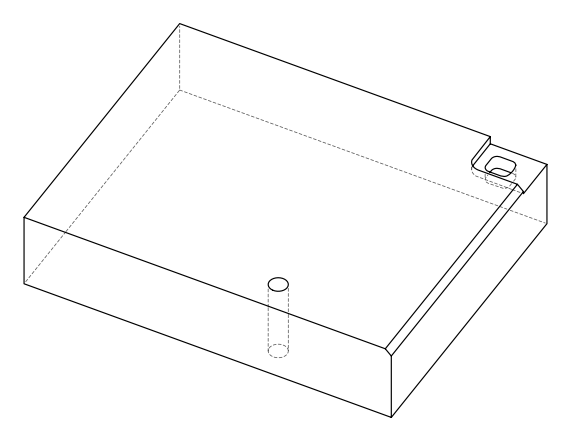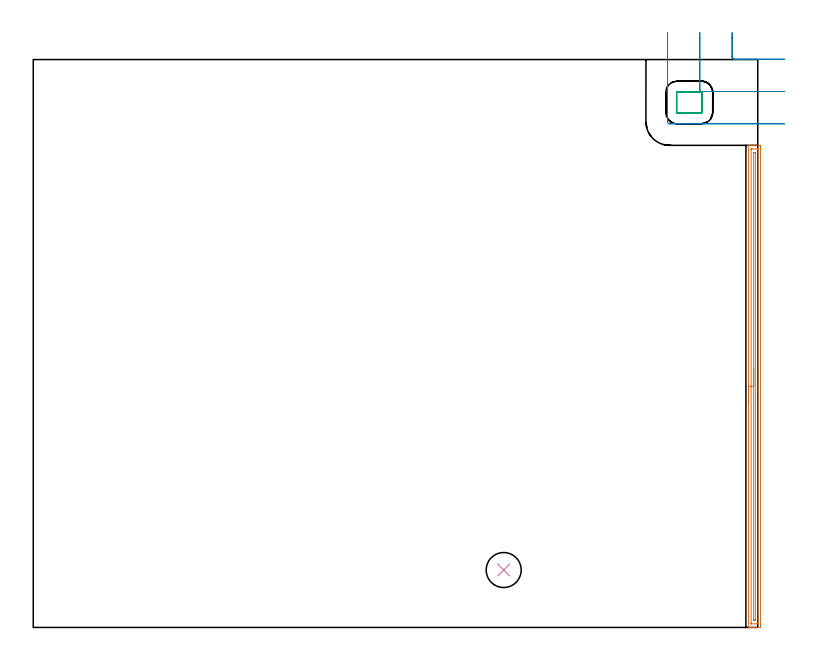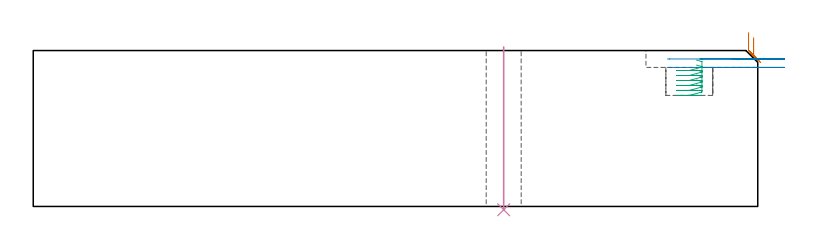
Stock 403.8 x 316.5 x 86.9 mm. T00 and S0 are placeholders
(PLAN: 4 operations, 3 tool changes, 9.2 min)
(1 AREA_MILL | FG_CHAMFER_SURFACE | UGT0205_001 | 6.62 min | 5943 mm3)
(2 MILL_CORNER_NOTCH_RECTANGULAR | CORNER_NOTCH_RECTANGULAR | UGT0201_106 | Follow Part, ap 6, ae 75% | 1.08 min | 27555 mm3)
(3 MILL_RECTANGULAR_POCKET | POCKET_RECTANGULAR_STRAIGHT | UGT0201_102 | Follow Part, ap 3, ae 75% | 1.17 min | 9149 mm3)
(4 INDEXABLE_INSERT_DRILL_THROUGH_HOLE_FROM_SOLID | STEP1HOLE | NXT0302_010 | 0.36 min | 25910 mm3)
(TOOL UGT0205_001 | Chamfer Mill 20 x 3 x 45 deg. | D20 FL50 Z2)
(TOOL UGT0201_106 | End Mill 24 mm | D24 FL25 Z2)
(TOOL UGT0201_102 | End Mill 12 mm | D12 FL16 Z2)
(TOOL NXT0302_010 | Index. Insert Drill 19.5mm [880-D1950L25-05] | D19.5 PA176 FL98 Z2)
(OP 1 AREA_MILL)
G17 G21 G94 G90
T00 M6
G54
G17 G0 G90 X398.7 Y124.35 S1061 M3
G43 Z96.9 H0
G94 G1 Y124.388 Z96.028 F250.
Y124.502 Z95.163
Y124.691 Z94.312
Y124.953 Z93.48
Y125.287 Z92.674
Y125.69 Z91.9
Y126.158 Z91.164
Y126.69 Z90.472
Y127.279 Z89.829
Y127.922 Z89.239
Y128.614 Z88.708
Y129.35 Z88.24
Y130.124 Z87.837
Y130.93 Z87.503
Y131.762 Z87.241
Y132.613 Z87.052
Y133.478 Z86.938
Y134.35 Z86.9
Y268.551
X398.703 Y268.69 Z86.888
X398.755 Y268.693 Z86.836
X399.114 Y268.7 Z86.485
X399.616 Z85.984
X400.213 Z85.382
X401.405 Z84.192
X401.997 Z83.597
X404.68 Y268.699 Z80.916
X405.273 Y268.697 Z80.323
X405.291 Y268.693 Z80.305
X405.297 Y268.105 Z80.303
X405.3 Y267.487 Z80.3
Y0.868
X405.298 Y0.595 Z80.302
X405.291 Y0.007 Z80.305
X405.273 Y0.003 Z80.323
X404.68 Y0. Z80.916
X404.383 Z81.213
X402.009 Z83.585
X401.405 Z84.192
X401.107 Z84.49
X400.512 Z85.084
X400.213 Z85.382
X399.616 Z85.984
X399.32 Z86.28
X399.114 Z86.485
X398.758 Z86.834
X398.72 Z86.87
X398.702 Y0.008 Z86.888
X398.7 Y0.149 Z86.9
Y134.35
X400.114 Z85.486
X400.115 Y266.322 Z85.485
Y266.419
X400.118 Y266.519 Z85.482
X400.125 Y266.69 Z85.475
X400.213 Y266.692 Z85.387
X400.729 Y266.699 Z84.871
X403.787 Z81.813
X403.841 Y266.698 Z81.759
X403.873 Y266.694 Z81.727
X403.877 Y266.692 Z81.723
X403.88 Y266.673 Z81.72
X403.883 Y266.618 Z81.717
X403.885 Y266.42 Z81.715
X403.886 Y266.322 Z81.714
X403.885 Y2.378 Z81.715
Y2.281
X403.882 Y2.181 Z81.718
X403.875 Y2.01 Z81.725
X403.787 Y2.008 Z81.813
X403.271 Y2.001 Z82.329
X400.213 Z85.387
X400.159 Y2.002 Z85.441
X400.127 Y2.006 Z85.473
X400.123 Y2.008 Z85.477
X400.12 Y2.027 Z85.48
X400.117 Y2.082 Z85.483
X400.115 Y2.28 Z85.485
X400.114 Y2.378 Z85.486
Y134.35
X401.528 Z84.072
X401.529 Y264.538 Z84.071
X401.53 Y264.656 Z84.07
X401.532 Y264.684 Z84.068
X401.534 Y264.69 Z84.066
X401.568 Y264.694 Z84.032
X401.676 Y264.698 Z83.924
X401.838 Y264.7 Z83.762
X402. Y264.698 Z83.6
X402.162 Y264.695 Z83.438
X402.465 Y264.685 Z83.135
X402.467 Y264.538 Z83.133
X402.471 Y264.069 Z83.129
X402.472 Y255.095 Z83.128
X402.471 Y4.162 Z83.129
X402.47 Y4.044 Z83.13
X402.468 Y4.016 Z83.132
X402.466 Y4.01 Z83.134
X402.432 Y4.006 Z83.168
X402.324 Y4.002 Z83.276
X402.162 Y4. Z83.438
X402. Y4.002 Z83.6
X401.838 Y4.005 Z83.762
X401.535 Y4.015 Z84.065
X401.533 Y4.162 Z84.067
X401.529 Y4.631 Z84.071
X401.528 Y13.576 Z84.072
Y134.35
Y135.222 Z84.11
Y136.086 Z84.223
Y136.938 Z84.412
Y137.77 Z84.675
Y138.576 Z85.008
Y139.35 Z85.411
Y140.086 Z85.88
Y140.778 Z86.411
Y141.421 Z87.
Y142.01 Z87.644
Y142.541 Z88.336
Y143.01 Z89.072
Y143.413 Z89.845
Y143.747 Z90.651
Y144.009 Z91.483
Y144.198 Z92.335
Y144.312 Z93.2
Y144.35 Z94.072
G0 Z96.9
M5
M2
(OP 2 MILL_CORNER_NOTCH_RECTANGULAR)
G17 G21 G94 G90
T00 M6
G54
G17 G0 G90 X389.5 Y331.5 S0 M3
G43 Z96.9 H0
Z82.2
G94 G1 Y328.5 F250.
Y317.895 F500.
G3 X390.695 Y316.7 R1.2
G1 X415.798
X418.798 F250.
G0 Z96.9
X371.5 Y331.5
Z82.2
G1 Y328.5
Y299.895 F500.
G3 X372.695 Y298.7 R1.2
G1 X415.8
X418.8 F250.
G0 Z96.9
X353.5 Y331.5
Z82.2
G1 Y328.5
Y281.895 F500.
G3 X354.695 Y280.7 R1.2
G1 X415.8
X418.8 F250.
G0 Z96.9
X389.5 Y331.5
Z77.5
G1 Y328.5
Y317.895 F500.
G3 X390.695 Y316.7 R1.2
G1 X415.798
X418.798 F250.
G0 Z96.9
X371.5 Y331.5
Z77.5
G1 Y328.5
Y299.895 F500.
G3 X372.695 Y298.7 R1.2
G1 X415.8
X418.8 F250.
G0 Z96.9
X353.5 Y331.5
Z77.5
G1 Y328.5
Y281.895 F500.
G3 X354.695 Y280.7 R1.2
G1 X415.8
X418.8 F250.
G0 Z96.9
M5
M2
(OP 3 MILL_RECTANGULAR_POCKET)
G17 G21 G94 G90
T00 M6
G54
G17 G0 G90 X369.651 Y286.7 S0 M3
G43 Z96.9 H0
Z81.567
G94 G1 X372.3 Z80.857 F250.
X372.363 Z80.84
X372.521 Y286.76 Z80.795
X372.64 Y286.879 Z80.75
X372.7 Y287.037 Z80.704
Y298.163 Z77.723
X372.64 Y298.321 Z77.678
X372.521 Y298.44 Z77.633
X372.363 Y298.5 Z77.588
X372.3 Z77.571
X365.65 Z75.789
X359. F500.
G3 X358.6 Y298.1 R0.4
G1 Y287.1
G3 X359. Y286.7 R0.4
G1 X372.3
G3 X372.7 Y287.1 R0.4
G1 Y298.1
G3 X372.3 Y298.5 R0.4
G1 X365.65
X364.65
G0 X369.651 Y286.7 Z78.789
G1 X372.3 Z78.079 F250.
X372.363 Z78.062
X372.521 Y286.76 Z78.017
X372.64 Y286.879 Z77.972
X372.7 Y287.037 Z77.927
Y298.163 Z74.945
X372.64 Y298.321 Z74.9
X372.521 Y298.44 Z74.855
X372.363 Y298.5 Z74.81
X372.3 Z74.793
X365.65 Z73.011
X359. F500.
G3 X358.6 Y298.1 R0.4
G1 Y287.1
G3 X359. Y286.7 R0.4
G1 X372.3
G3 X372.7 Y287.1 R0.4
G1 Y298.1
G3 X372.3 Y298.5 R0.4
G1 X365.65
X364.65
G0 X369.651 Y286.7 Z76.011
G1 X372.3 Z75.301 F250.
X372.363 Z75.284
X372.521 Y286.76 Z75.239
X372.64 Y286.879 Z75.194
X372.7 Y287.037 Z75.149
Y298.163 Z72.167
X372.64 Y298.321 Z72.122
X372.521 Y298.44 Z72.077
X372.363 Y298.5 Z72.032
X372.3 Z72.015
X365.65 Z70.233
X359. F500.
G3 X358.6 Y298.1 R0.4
G1 Y287.1
G3 X359. Y286.7 R0.4
G1 X372.3
G3 X372.7 Y287.1 R0.4
G1 Y298.1
G3 X372.3 Y298.5 R0.4
G1 X365.65
X364.65
G0 X369.651 Y286.7 Z73.233
G1 X372.3 Z72.523 F250.
X372.363 Z72.506
X372.521 Y286.76 Z72.461
X372.64 Y286.879 Z72.416
X372.7 Y287.037 Z72.371
Y298.163 Z69.39
X372.64 Y298.321 Z69.345
X372.521 Y298.44 Z69.3
X372.363 Y298.5 Z69.254
X372.3 Z69.237
X365.65 Z67.456
X359. F500.
G3 X358.6 Y298.1 R0.4
G1 Y287.1
G3 X359. Y286.7 R0.4
G1 X372.3
G3 X372.7 Y287.1 R0.4
G1 Y298.1
G3 X372.3 Y298.5 R0.4
G1 X365.65
X364.65
G0 X369.651 Y286.7 Z70.456
G1 X372.3 Z69.746 F250.
X372.363 Z69.729
X372.521 Y286.76 Z69.684
X372.64 Y286.879 Z69.639
X372.7 Y287.037 Z69.593
Y298.163 Z66.612
X372.64 Y298.321 Z66.567
X372.521 Y298.44 Z66.522
X372.363 Y298.5 Z66.477
X372.3 Z66.46
X365.65 Z64.678
X359. F500.
G3 X358.6 Y298.1 R0.4
G1 Y287.1
G3 X359. Y286.7 R0.4
G1 X372.3
G3 X372.7 Y287.1 R0.4
G1 Y298.1
G3 X372.3 Y298.5 R0.4
G1 X365.65
X364.65
G0 X369.651 Y286.7 Z67.678
G1 X372.3 Z66.968 F250.
X372.363 Z66.951
X372.521 Y286.76 Z66.906
X372.64 Y286.879 Z66.861
X372.7 Y287.037 Z66.816
Y298.163 Z63.834
X372.64 Y298.321 Z63.789
X372.521 Y298.44 Z63.744
X372.363 Y298.5 Z63.699
X372.3 Z63.682
X365.65 Z61.9
X359. F500.
G3 X358.6 Y298.1 R0.4
G1 Y287.1
G3 X359. Y286.7 R0.4
G1 X372.3
G3 X372.7 Y287.1 R0.4
G1 Y298.1
G3 X372.3 Y298.5 R0.4
G1 X365.65
X364.65
G0 Z96.9
M5
M2
(OP 4 INDEXABLE_INSERT_DRILL_THROUGH_HOLE_FROM_SOLID)
G17 G21 G94 G90
T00 M6
G54
G17 G0 G90 X262.2 Y32. S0 M3
G43 Z96.9 H1
G94 G81 G98 Z-1.84 F250. R88.9
G80
M5
M2
